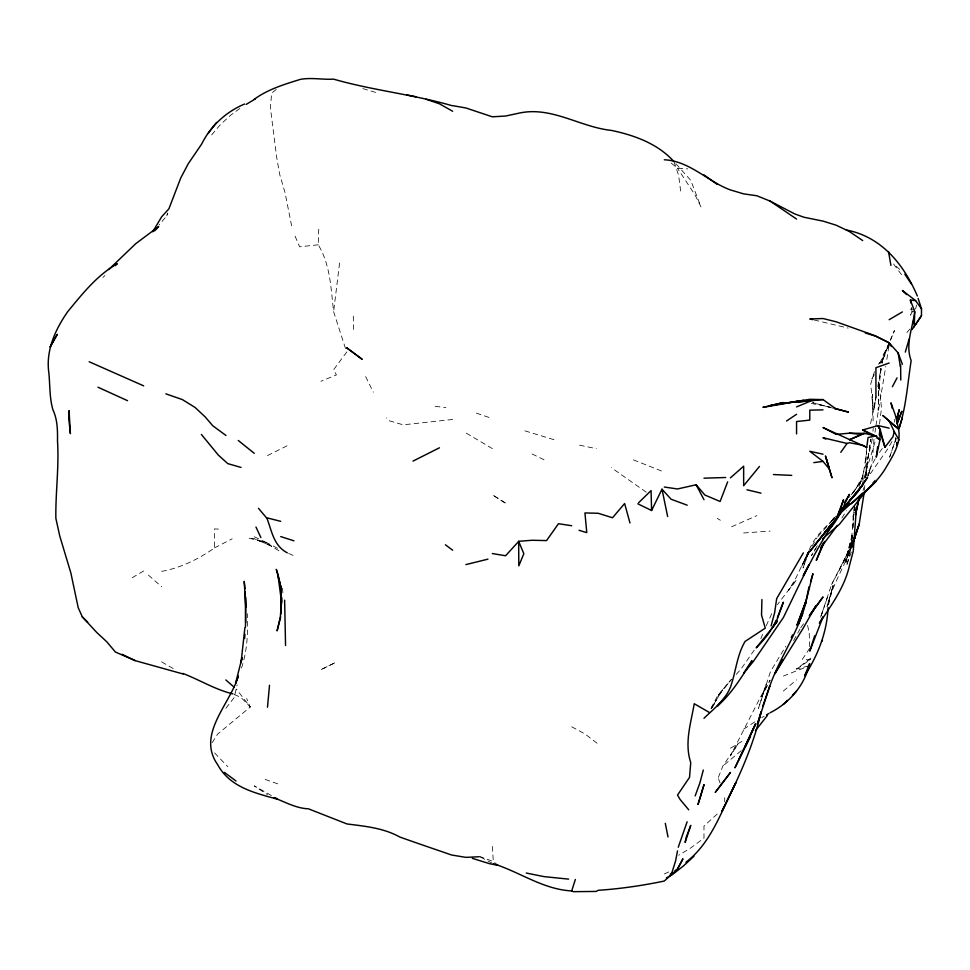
<?xml version="1.0" encoding="UTF-8"?>
<svg xmlns="http://www.w3.org/2000/svg" width="970" height="970" viewBox="0 0 970 970"><rect width="100%" height="100%" fill="white"/><g stroke="black" fill="none" stroke-linecap="round" stroke-linejoin="round"><path stroke-width="0.73" stroke-dasharray="4.85 3.64" d="M161.675 571.366C180.929 567.85 198.668 559.047 214.576 547.868L214.576 528.88L222.118 529.353M724.675 801.669L724.736 797.692M895.334 441.811L895.395 437.446M852.788 527.935L853.115 516.331L854.558 506.097L854.255 510.378M345.514 348.57L333.619 311.685C330.903 288.89 330.552 265.028 318.221 244.779L318.742 229.199M853.03 527.534L853.636 518.962M851.187 543.794L850.872 548.171L852.048 539.744M851.624 537.95L853.927 511.845M866.695 447.4L865.507 463.357L866.622 451.971L862.294 480.817M864.403 490.396L864.913 484.576M865.555 477.313L866.44 467.14L865.325 477.361M872.309 438.598C869.156 454.736 864.306 470.838 858.947 486.564M872.964 431.286L873.218 428.352M895.746 440.974L895.989 438.379L889.611 457.282M877.802 386.642L880.893 368.564L878.359 394.838L879.123 382.823L881.487 408.309L879.414 424.787M854.085 510.402L854.558 506.097M865.361 477.385L866.731 467.297L865.07 477.482M880.893 368.564L879.487 378.918L881.16 369M852.242 538.338L852.63 535.537M874.006 439.313C872.83 451.668 872.842 464.375 868.053 476.076M874.988 432.317L875.583 428.109M339.585 262.991L333.619 311.685M875.922 425.672L885.792 366.369M886.835 359.397L889.15 344.108M876.08 396.33L873.873 410.334L875.692 399.155M851.502 542.618L849.465 555.386L846.458 565.995L851.902 550.378M851.733 541.199L852.412 536.956M828.586 604.553L833.072 585.322L827.701 606.189C831.945 585.431 843.851 567.632 851.199 547.977M882.118 363.338L883.549 354.838L889.15 342.798L881.924 362.234L883.549 354.838L888.447 346.472M225.913 708.245L234.097 697.709L237.129 684.881M870.563 423.696L875.922 397.761M915.607 309.042L916.553 305.065M862.694 482.757L863.239 480.562M851.126 542.703L846.095 562.297L849.744 548.814L831.593 584.473L821.129 615.768M863.082 490.553L863.858 487.643M853.115 516.331L854.218 512.16M863.603 479.241L876.916 435.845M241.494 668.039C247.302 650.591 248.211 631.906 247.265 613.67M895.989 438.379L889.587 457.391M851.672 546.571L852.606 543.758M881.924 362.234L889.15 342.798M823.093 610.118L827.446 597.35M820.608 617.247L823.13 610.009M858.984 486.588L862.694 476.549L854.558 490.82L849.465 497.149M851.672 546.619L852.618 543.891M808.822 551.518L803.063 567.996L808.81 551.336M874.455 371.74L870.733 383.974L873.145 409.922L872.43 394.232L873.218 424.193M821.105 615.671L823.021 610.263M166.731 215.886L167.749 213.048L166.731 215.886L159.007 225.016M852.303 543.83L845.282 561.836L852.497 543.94M766.167 625.856L772.193 612.725M718.37 777.394L722.832 766.045L737.867 744.184L730.434 755.872L760.856 696.363L770.107 680.164L761.644 696.824L766.227 684.189L758.443 708.439L770.544 671.41L785.809 646.287M867.58 476.282L870.296 469.359L867.58 476.052M890.496 340.179L894.437 330.564L890.327 340.07M845.282 561.836L850.484 549.566M760.795 638.721L763.596 632.101M852.23 543.188L839.171 570.19M879.669 363.544L883.549 354.838L890.46 343.635M851.939 543.612L843.997 561.096L831.593 584.473M912.261 311.321L910.503 315.189L914.759 310.073M808.737 550.911L804.639 559.593L808.507 551.675M809.368 549.578C814.23 537.501 823.87 528.335 833.194 519.629M808.531 551.578L795.485 578.896L788.634 590.221L796.564 579.696L777.37 604.649M864.913 478.137L875.922 457.379M711.01 708.294L717.206 696.521L731.501 679.412L717.206 696.521L730.434 680.419M874.079 374.82L871.994 378.7L874.14 374.856M809.113 552.827L801.402 567.038L808.58 551.7M891.939 441.544L887.756 448.892L868.683 476.149M793.593 640.6L799.995 629.021M880.59 363.301L884.895 355.602L878.48 364.223M808.75 552.888L804.979 559.387L809.792 551.421L807.234 555.131L809.089 552.779M711.18 708.415L722.674 689.597L711.24 708.439M817.31 545.686L811.369 555.701L816.025 548.28M841.899 518.089L846.446 510.753M811.987 546.062L817.092 537.865M212.103 742.705L217.68 734.047L250.248 707.021L246.647 698.473M754.236 650.118L740.728 669.47L736.024 674.599M712.065 707.542L715.169 702.874L711.725 707.615M809.683 648.312L802.384 659.248L809.792 660.036L812.763 657.333M879.487 452.432L883.003 447.546M800.711 627.736L804.154 622.934M851.163 494.845L861.311 481.047L851.757 494.3M831.157 521.508L835.364 515.834M346.848 351.916L333.619 369.667L336.408 374.941L320.9 381.271M817.819 536.701L836.249 516.016M831.302 521.678L834.6 517.459M872.576 482.975L875.086 479.968M211.654 134.915L220.36 124.669L230.545 115.284L241.069 107.609M906.829 332.589L909.763 329.194M832.454 520.478L834.418 518.222M102.917 277.444L104.966 275.48M717.206 814.048L703.977 826.04L703.977 838.213L690.749 847.925L678.721 855.213M741.201 750.695L722.832 766.045M783.336 691.064L796.564 679.837M276.183 89.47L271.648 93.193L270.387 107.731L276.644 157.164L279.615 174.151L285.01 192.545L291.861 227.053M808.471 665.953L796.564 669.033L811.854 657.333M796.564 669.033L809.792 660.036M743.65 729.161L756.879 720.504M730.434 748.21L743.65 740.365M132.162 577.756L145.233 570.033M761.692 717.691L764.093 716.284M214.576 547.868L232.182 538.811M267.49 455.585L289.981 444.357M664.292 873.97L670.913 870.927M731.622 526.758L756.879 515.64M783.336 676.066L809.792 665.614M452.663 419.464L403.156 424.836L389.37 420.798L386.533 417.912M318.221 244.779L299.645 246.816L293.946 233.588M743.65 532.979L770.107 531.099M910.199 309.127L914.249 309.066M671.264 163.13L677.521 168.271L687.742 168.889M435.19 406.333L445.861 407.594M811.26 403.459L830.09 407.036M579.539 445.181L596.32 448.649M814.194 319.991L848.144 328.09M830.041 407.461L812.678 402.611L834.915 408.709M362.828 88.609L376.59 92.683M524.952 430.874L554.804 439.943M476.367 413.111L489.935 417.767M265.137 779.431L280.718 784.888M479.119 856.304L493.318 861.505L496.773 864.343M633.422 459.889L661.443 470.971M254.261 536.762L267.49 543.006L256.965 539.781L272.073 546.328L254.261 538.665L248.526 538.035L267.49 543.006L280.718 549.966M288.648 553.458L293.946 555.786M234.267 694.484L241.033 697.478L250.248 707.021L236.389 689.124M532.021 453.948L545.249 460.35M480.441 857.007L492.348 863.312M571.706 726.785L584.934 733.914L598.163 744.063M492.348 448.613L465.891 432.899M161.675 661.892L174.903 669.555M271.406 795.545L254.261 785.858L267.49 794.672M267.49 543.94L280.718 551.833M717.206 518.344L720.346 520.247M505.576 502.957L492.348 494.797L505.346 503.297M646.262 492.202L611.391 467.698M899.796 269.442L893.515 263.913L902.379 275.844M148.446 575.125L161.675 586.777M214.576 752.914L227.804 766.712M675.932 163.772L690.749 180.299L701.043 207.022L695.138 195.164L677.521 168.271M365.654 376.566L373.304 392.219M718.54 778.837L720.14 783.069M673.956 161.578L678.636 175.424L680.758 191.927M807.61 625.42L809.125 632.598M911.448 307.429L912.321 313.371M894.291 419.27L894.558 422.217M282.464 588.172L283.094 595.471M492.348 846.434L493.318 861.505M809.222 633.313L809.732 648.215M353.31 316.147L353.516 331.303M878.82 382.641L878.226 410.189L878.82 382.641M852.387 542.885L852.266 547.359L852.4 542.933M867.277 462.338L865.361 477.325L870.854 439.143L867.277 462.338M852.133 535.246L845.173 561.763L852.133 535.246M832.005 589.614L827.046 606.565L833.254 585.443L832.005 589.614M334.711 662.898L320.391 669.967L334.711 662.898"/><path stroke-width="1.45" d="M875.922 397.615L875.922 367.727L889.15 363.022M912.127 329.521L921.476 315.638L921.5 308.836L918.117 298.421M245.64 622.679L245.228 591.664M285.556 645.462L284.622 600.175M761.923 599.521L761.535 615.016L765.257 628.148L745.069 641.437C736.739 655.562 735.866 672.137 730.434 687.209C724.929 700.461 713.835 708.718 703.977 718.285M914.273 326.745L914.734 311.746L910.369 299.997L915.607 300.615L921.5 308.836M896.862 442.49L896.741 445.315L897.529 442.526M281.809 597.823L280.294 617.453L277.093 630.888L280.645 616.859M281.53 601.958L277.747 573.597L276.292 569.329L280.936 587.032L281.53 601.958L280.718 614.083L280.924 587.274L278.075 574.943M244.622 638.539L244.949 634.198M245.471 626.947L245.737 607.353M267.49 707.227L269.514 685.269M244.901 627.578L241.033 662.752L242.051 657.842M864.282 491.851L859.202 524.055L853.091 542.521M900.415 366.83L898.111 352.886L889.126 342.798L875.013 335.681L836.249 321.834L823.021 318.524L809.792 318.972L812.727 319.651M859.093 498.168L855.467 514.973L856.462 507.189L853.26 551.166L849.465 565.631C844.64 587.274 831.351 605.122 819.395 623.249L823.021 616.871L809.792 651.1L814.654 635.786M836.249 434.354L823.021 427.552L866.743 447.364L868.065 437.518L875.922 435.942L879.972 439.725L876.274 457.137L877.668 446.843M879.269 435.069L880.069 429.189L878.02 425.575L862.694 429.977L867.629 432.753M828.089 607.535C826.961 632.44 817.952 655.138 804.627 675.823L809.695 663.577C804.651 685.184 789.689 702.826 770.107 712.756M896.583 421.974L899.178 409.667L896.716 419.392M822.233 641.073L822.39 640.261M677.521 850.896L675.581 860.948L671.531 873.885M902.379 417.658L898.923 428.788C906.222 406.818 907.58 383.38 911.157 360.634C905.034 344.471 912.709 327.799 914.734 311.746M809.041 586.729L805.112 605.134L812.945 573.707L810.58 581.503M855.467 514.973L859.226 497.525M862.694 492.954L850.799 503.915C864.331 493.136 878.008 481.653 886.677 466.4C893.37 455.063 901.324 442.781 898.511 429.031L882.833 415.512L889.15 420.871L894.219 431.504L893.043 436.67L884.955 447.279L880.19 432.365M241.954 658.024L235.577 683.28L238.074 676.854M896.68 419.513L898.074 414.008M703.311 770.059L699.782 783.287L695.163 795.897M771.101 625.917L774.642 612.688L776.679 598.587L803.354 552.888M905.301 352.122L909.132 339.051M493.742 863.809C519.956 872.2 543.564 889.526 571.706 890.921L575.343 879.451M687.124 821.796L678.26 847.234M853.079 542.351L859.202 524.055L853.103 542.436M762.905 705.869L769.731 686.214L757.279 724.396L761.123 711.798C753.181 746.73 737.928 779.443 721.898 811.332L735.903 782.547C721.728 810.217 711.568 842.736 685.935 862.245M852.994 542.533L855.006 536.907L853.151 540.92M769.549 686.76L770.107 685.232C780.389 656.169 799.486 630.67 806.312 600.43L798.334 624.316L802.651 613.586L799.498 620.254M897.165 423.781L901.845 411.207L897.007 423.538M754.708 725.863L755.497 723.814L734.933 767.84L750.513 736.206L745.227 746.621L754.708 725.863L745.227 746.621M727.658 481.847L720.116 501.478L704.851 495.015L696.133 484.77L677.521 488.977L664.292 487.025M852.848 542.448L855.006 536.907L853.333 540.666M822.451 545.188L816.291 560.369L824.645 541.43M238.353 675.92C230.242 704.232 196.316 734.193 217.547 764.505C229.951 787.313 254.746 792.939 277.784 799.292C287.375 803.233 296.626 807.962 307.175 808.762M776.097 620.315C771.683 630.888 764.166 639.763 756.212 647.863L770.107 630.548M777.37 617.647L783.336 602.212L776.267 621.782L772.944 626.972L777.346 621.164L771.017 629.372M791.29 637.569L792.551 634.901M738.703 759.946L743.65 749.664M637.836 503.83L651.597 510.487L661.989 489.207L671.094 499.235L687.209 505.2M892.388 386.739L897.032 377.888M823.603 542.533L820.862 547.735L837.352 525.425M809.138 564.576L803.269 575.646L809.053 564.637M782.79 659.818L774.775 673.859L802.76 628.924L815.855 605.935L809.792 615.332L823.021 596.974L809.319 615.768M152.739 231.757L161.675 216.759L168.901 208.805L180.687 178.128L188.131 163.918L201.639 144.081C210.599 125.954 225.998 111.902 244.549 104.032M844.252 502.957L849.465 494.324C842.93 506.91 838.213 520.514 827.907 530.881L832.818 524.091C813.187 553.603 798.856 585.928 783.336 617.635L753.338 661.479L743.65 673.119L752.017 660.715C741.698 677.011 731.683 693.562 717.206 706.33L724.845 697.478M915.607 324.647L921.476 315.638M755.472 730.592L767.44 715.436M840.796 452.335L847.065 443.448L849.465 442.732L862.694 445.242L866.743 447.364M216.516 122.45L208.392 133.035M868.174 488.48L839.486 524.2L822.524 538.847M815.176 544.449L832.066 523.654L809.792 551.53L832.066 523.654M832.163 523.715L840.614 513.312L824.512 532.833L831.205 524.855M759.462 466.461L743.65 485.715L743.65 466.194L730.434 477.858M840.347 511.469L857.25 492.372L867.507 477.47L857.25 492.372L840.032 511.736M518.683 541.405L518.804 565.874L523.836 553.7L518.683 541.405L505.576 555.761L492.348 553.555M154.557 230.921L158.68 226.519L135.642 243.761L108.761 269.539M783.336 704.499L787.41 700.364M792.49 695.199L796.564 691.064M840.044 513.506L850.156 503.551L839.45 513.724M638.648 502.69L651.064 490.59L651.597 510.487M115.224 265.671L117.273 263.707C96.903 275.419 82.499 293.728 67.827 311.515C55.92 328.539 46.487 348.642 48.5 369.946C50.258 383.247 49.106 396.779 52.938 409.837C57.545 419.634 57.642 430.522 57.497 441.12C59.182 466.994 55.46 492.566 55.86 518.344L59.74 535.937L70.846 572.906L78.218 607.705L82.317 616.871L96.636 632.355L106.761 641.776L115.43 652.046L135.218 660.655L183.185 674.017M839.293 513.87L849.465 504.194L840.99 511.954M693.938 856.28L683.765 865.677L672.562 874.479L666.487 877.923M670.197 874.249L672.634 872.515M675.084 870.793L677.521 869.059L682.819 859.02L677.521 869.059L664.292 881.027C642.552 885.586 620.133 888.847 598.163 890.314L596.126 891.442L573.355 891.672L571.706 890.921M786.537 421.004L796.564 414.275M254.261 99.267C268.047 89.24 284.465 84.305 300.542 79.322C311.588 77.406 322.586 79.782 333.619 79.152C372.529 90.368 413.026 94.405 451.959 105.657M246.125 104.421L255.219 98.976M889.15 319.7L902.379 311.928M766.506 714.878L768.907 713.471M439.434 447.8L412.99 461.114M796.564 406.891L809.792 401.41M465.891 564.601L487.958 559.144M803.609 400.319L762.929 407.376L783.336 402.55L770.107 405.642L809.792 399.313L823.021 399.591L836.249 409.11M784.354 403.29L796.564 401.422L799.498 401.835M813.842 462.629L823.021 461.393L829.289 468.995L825.446 455.936L831.993 477.786L826.537 459.368M816.485 400.016L796.564 402.101L823.021 399.591M836.334 434.378L849.465 433.19L864.488 433.396L875.922 435.942L862.694 429.977M518.804 541.296L532.021 540.266L546.571 540.581L558.477 523.715L571.706 525.74M725.681 477.507L703.977 478.174M479.119 856.765L465.891 857.359L451.656 855.019C434.136 848.956 417.027 843.209 399.761 837.001C383.587 827.992 364.962 826.234 346.945 823.942L308.193 808.725M823.021 409.861L809.792 410.14L809.792 420.095L796.564 421.538L796.564 433.905M773.466 474.548L791.75 475.385M568.626 879.123L543.976 876.613L526.261 873.036M849.465 433.19L858.292 434.111M871.521 435.481L875.922 435.942M664.292 159.771C689.537 160.959 707.421 181.22 729.937 189.78L743.65 193.867L756.879 195.77L770.107 201.105L794.842 213.97L803.972 217.244L823.021 221.112L836.249 225.222L849.465 231.575L862.694 240.56M452.663 105.645L465.891 107.973L492.348 116.812L505.576 116.036L520.199 112.896C552.172 106.457 580.315 127.143 611.391 130.404C634.428 135.254 657.781 143.681 673.956 161.578M497.925 865.288L489.547 863.688L472.329 858.353M415.875 96.757L406.842 94.878M823.021 454.19L809.792 451.28L823.021 461.393M889.15 428.122L878.02 425.575L878.893 428.291M847.065 443.448L823.021 437.749L825.725 439.058M746.948 489.777L760.989 493.148M834.297 408.528L848.471 412.092L834.333 408.2M267.49 517.98L280.718 521.326M241.033 467.443L227.804 463.624L218.371 455.148L201.384 434.439M579.029 530.287L586.777 532.639L584.934 512.948L598.163 513.263L612.531 517.762L624.619 503.515L629.979 522.975M865.337 332.965L875.922 336.287L889.126 342.798L891.466 346.593M280.718 536.58L293.946 540.823M426.206 99.267L439.434 103.802L452.663 111.259M165.846 393.832L182.348 399.579L195.103 407.485L205.216 416.93L212.685 425.697L225.974 435.481M846.398 230.011C881.669 236.813 903.87 264.507 917.341 295.971M89.155 361.749L143.693 385.866M127.543 400.683L97.97 387.212M232.909 693.889C215.207 689.646 199.735 679.921 182.833 673.422M273.928 797.558L277.784 799.292L275.237 797.789M121.99 654.289L135.218 660.655M877.51 438.331L879.972 439.725L880.069 429.189L884.955 447.279M709.3 712.416L694.229 703.723C690.931 723.268 684.226 742.765 690.749 762.626L689.524 777.37L677.521 795.073L680.103 799.486L688.712 809.792M796.564 219.062L770.107 201.105M703.977 174.903L717.206 184.397M224.397 772.399L236.001 780.983M445.4 544.776L452.663 550.208M238.268 440.465L254.261 453.329M915.607 300.615L902.379 290.503L906.623 294.577M225.816 679.946L234.267 687.281M889.15 420.871L898.511 429.031L895.455 415.512L890.981 402.829L892.206 408.224M287.278 552.827C273.698 545.783 271.94 531.378 267.077 518.671M82.317 616.871L87.676 622.243M258.493 508.353L266.568 517.895M904.816 274.231L911.485 284.077M894.219 431.504L899.02 440.125M696.133 484.77L703.977 499.671M255.971 527.062L260.857 537.538M898.111 352.886L902.379 364.259M661.989 489.207L667.651 516.489M665.287 823.324L668.027 837.001M888.544 251.509L890.909 265.416M910.369 299.997L910.794 302.967M913.4 320.803L913.837 323.774M244.937 588.717L244.21 581.357L245.822 607.305L245.81 597.556M900.609 364.684L900.778 380.046M69.088 410.843L68.821 419.004L70.386 433.675L69.088 410.843M703.977 784.815L698.036 804.409L703.977 784.815M686.457 836.686L685.111 842.421L690.749 825.385L686.457 836.686M840.675 508.231L836.249 519.18L843.536 499.732L840.675 508.231M806.228 600.381L797.037 625.068L806.228 600.381M55.86 336.651L50.088 347.102L57.315 334.31L55.86 336.651M730.434 772.508L715.351 792.272L730.434 772.508M862.694 484.915L848.216 502.424L862.694 484.915M875.922 481.387L861.833 495.027L875.922 481.387M862.694 433.711L849.465 439.798L864.488 433.396L862.694 433.711M361.992 359.167L346.848 347.927L361.992 359.167"/></g></svg>
